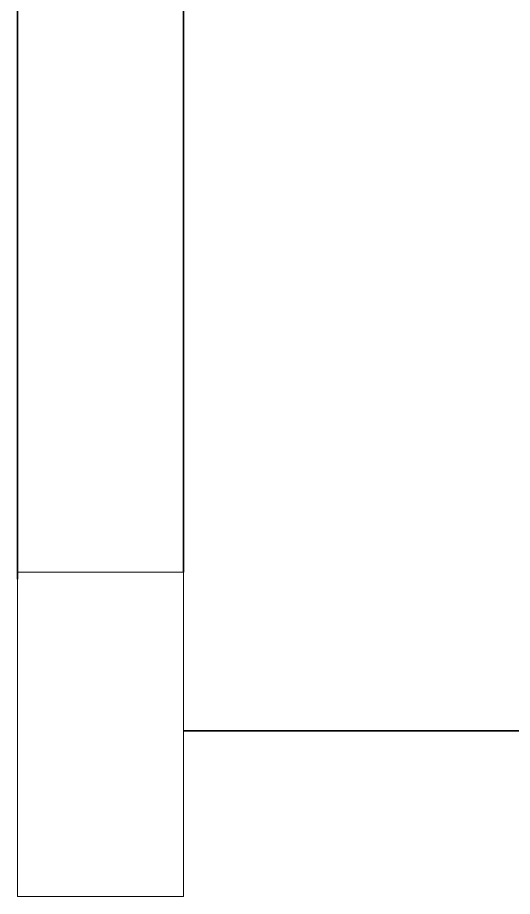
# Model space of a CAD drawing. Extents: x 2733443 to 3206532, y -1516114 to -1264405.
# Drawn here: x 2990443 to 2991130, y -1502163 to -1500944 of the extents above; entities that cross this region are included whole.
import ezdxf

# ---------------------------------------------------------------- set-up
doc = ezdxf.new("R2010")
doc.units = 0
doc.header["$MEASUREMENT"] = 0
doc.linetypes.add('1', pattern=[0, 0, 0])
doc.layers.add('Column', color=162, linetype='Continuous', lineweight=13)
doc.layers.add('WALL', color=7, linetype='1', lineweight=35)

msp = doc.modelspace()

# ---------------------------------------------------------------- linework, layer by layer
at = {"layer": 'Column'}
msp.add_lwpolyline([(2990443.349107048, -1501713.435907621), (2990673.349107048, -1501713.435907621), (2990673.349107048, -1502163.435907621), (2990443.349107048, -1502163.435907621)], close=True, dxfattribs=at)
at = {"layer": 'WALL'}
for p, q in [((2990443.349106936, -1498483.435907418), (2990443.349107048, -1501723.119892909)), ((2990673.349106936, -1498483.43590741), (2990673.349107048, -1501713.435907621)), ((2990673.349107048, -1501933.435907623), (2995113.265021107, -1501933.435907622))]:
    msp.add_line(p, q, dxfattribs=at)

doc.saveas('drawing.dxf')
